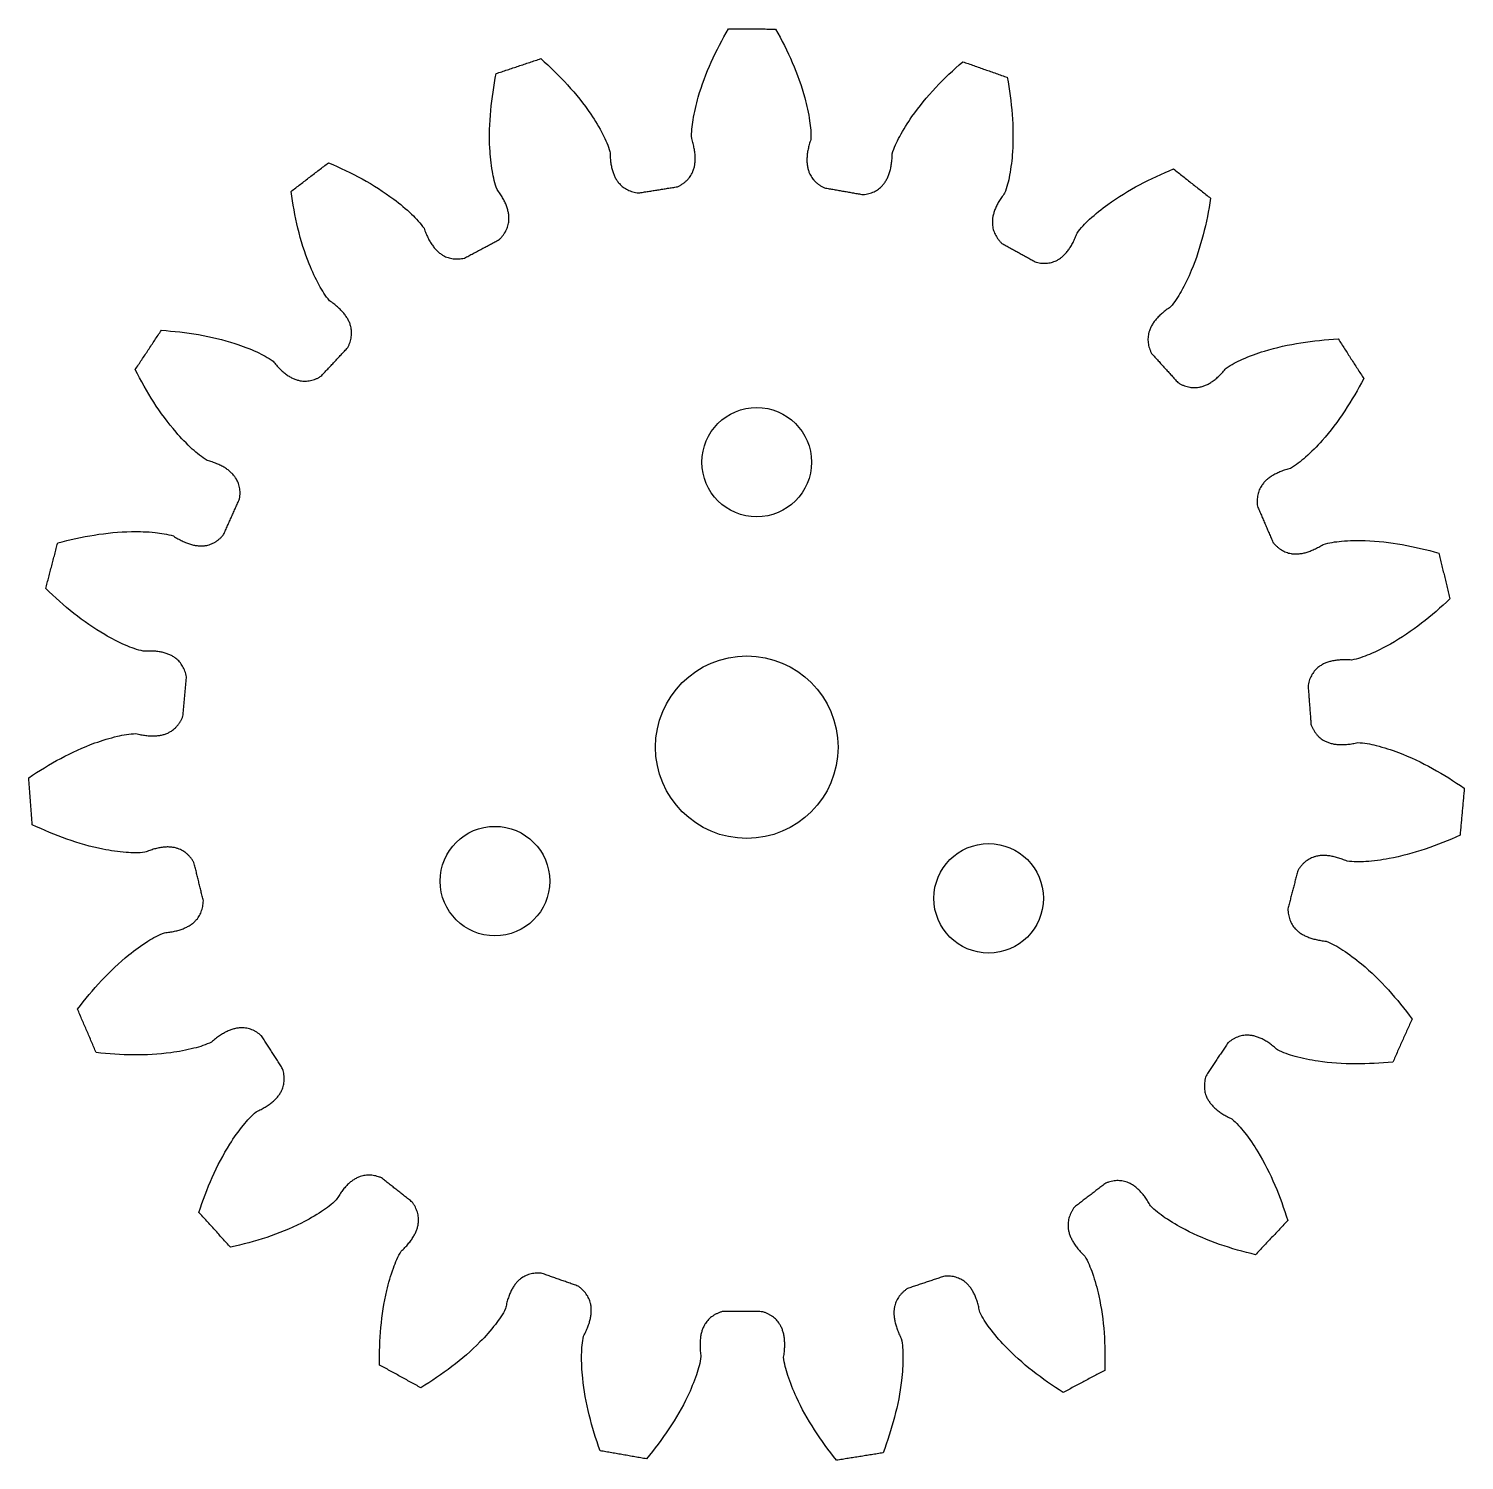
# Model space of a CAD drawing. Extents: x 0.8 to 63.7, y 0.8 to 63.5.
import ezdxf

# ---------------------------------------------------------------- set-up
doc = ezdxf.new("R2010")
doc.units = 0
doc.header["$MEASUREMENT"] = 0
doc.layers.get('0').update_dxf_attribs({"linetype": 'CONTINUOUS'})

msp = doc.modelspace()

# ---------------------------------------------------------------- linework, layer by layer
for centre, radius in [((32.668, 44.528), 2.4), ((32.232, 32.036), 4), ((21.195, 26.167), 2.4), ((42.833, 25.412), 2.4)]:
    msp.add_circle(centre, radius)
for points, knots in [([(29.819, 58.708), (29.807, 58.982), (29.836, 59.255), (29.88, 59.526), (29.936, 59.864), (30.012, 60.198), (30.108, 60.527), (30.41, 61.579), (30.886, 62.581), (31.431, 63.526)], [0, 0, 0, 0, 0.821049, 0.821049, 0.821049, 1.8473, 1.8473, 1.8473, 5.13127, 5.13127, 5.13127, 5.13127]), ([(33.496, 63.51), (34.027, 62.558), (34.489, 61.549), (34.775, 60.492), (34.866, 60.162), (34.937, 59.827), (34.988, 59.488), (35.028, 59.217), (35.053, 58.943), (35.037, 58.67)], [0, 0, 0, 0, 3.28398, 3.28398, 3.28398, 4.31022, 4.31022, 4.31022, 5.13127, 5.13127, 5.13127, 5.13127]), ([(23.208, 62.215), (24.019, 61.487), (24.783, 60.682), (25.397, 59.776), (25.59, 59.493), (25.766, 59.2), (25.925, 58.896), (26.051, 58.652), (26.163, 58.401), (26.237, 58.137)], [0, 0, 0, 0, 3.28398, 3.28398, 3.28398, 4.31022, 4.31022, 4.31022, 5.13127, 5.13127, 5.13127, 5.13127]), ([(38.61, 58.047), (38.688, 58.309), (38.804, 58.558), (38.934, 58.8), (39.097, 59.102), (39.277, 59.393), (39.474, 59.673), (40.101, 60.57), (40.877, 61.363), (41.699, 62.08)], [0, 0, 0, 0, 0.821049, 0.821049, 0.821049, 1.8473, 1.8473, 1.8473, 5.13127, 5.13127, 5.13127, 5.13127]), ([(21.289, 56.479), (21.189, 56.735), (21.128, 57.003), (21.082, 57.273), (21.025, 57.611), (20.988, 57.951), (20.972, 58.293), (20.916, 59.386), (21.041, 60.489), (21.25, 61.559)], [0, 0, 0, 0, 0.821049, 0.821049, 0.821049, 1.8473, 1.8473, 1.8473, 5.13127, 5.13127, 5.13127, 5.13127]), ([(43.647, 61.395), (43.84, 60.321), (43.949, 59.217), (43.877, 58.125), (43.856, 57.783), (43.814, 57.444), (43.752, 57.106), (43.702, 56.837), (43.637, 56.57), (43.533, 56.316)], [0, 0, 0, 0, 3.28398, 3.28398, 3.28398, 4.31022, 4.31022, 4.31022, 5.13127, 5.13127, 5.13127, 5.13127]), ([(13.898, 57.65), (14.902, 57.224), (15.886, 56.712), (16.76, 56.054), (17.035, 55.849), (17.296, 55.628), (17.545, 55.392), (17.743, 55.203), (17.931, 55.002), (18.087, 54.777)], [0, 0, 0, 0, 3.28398, 3.28398, 3.28398, 4.31022, 4.31022, 4.31022, 5.13127, 5.13127, 5.13127, 5.13127]), ([(46.71, 54.566), (46.869, 54.79), (47.06, 54.988), (47.261, 55.174), (47.513, 55.406), (47.778, 55.623), (48.055, 55.824), (48.94, 56.469), (49.931, 56.967), (50.941, 57.378)], [0, 0, 0, 0, 0.821049, 0.821049, 0.821049, 1.8473, 1.8473, 1.8473, 5.13127, 5.13127, 5.13127, 5.13127]), ([(13.945, 51.602), (13.768, 51.811), (13.623, 52.044), (13.492, 52.285), (13.328, 52.586), (13.183, 52.896), (13.056, 53.214), (12.648, 54.23), (12.409, 55.313), (12.258, 56.394)], [0, 0, 0, 0, 0.821049, 0.821049, 0.821049, 1.8473, 1.8473, 1.8473, 5.13127, 5.13127, 5.13127, 5.13127]), ([(52.562, 56.097), (52.395, 55.019), (52.14, 53.94), (51.717, 52.93), (51.586, 52.614), (51.436, 52.306), (51.268, 52.007), (51.134, 51.769), (50.985, 51.537), (50.805, 51.331)], [0, 0, 0, 0, 3.28398, 3.28398, 3.28398, 4.31022, 4.31022, 4.31022, 5.13127, 5.13127, 5.13127, 5.13127]), ([(6.574, 50.309), (7.662, 50.232), (8.759, 50.067), (9.8, 49.729), (10.126, 49.624), (10.445, 49.501), (10.757, 49.358), (11.006, 49.243), (11.249, 49.114), (11.469, 48.951)], [0, 0, 0, 0, 3.28398, 3.28398, 3.28398, 4.31022, 4.31022, 4.31022, 5.13127, 5.13127, 5.13127, 5.13127]), ([(53.241, 48.644), (53.464, 48.804), (53.709, 48.929), (53.96, 49.04), (54.274, 49.178), (54.594, 49.297), (54.922, 49.397), (55.968, 49.72), (57.067, 49.869), (58.156, 49.93)], [0, 0, 0, 0, 0.821049, 0.821049, 0.821049, 1.8473, 1.8473, 1.8473, 5.13127, 5.13127, 5.13127, 5.13127]), ([(8.583, 44.604), (8.347, 44.744), (8.134, 44.918), (7.932, 45.103), (7.68, 45.335), (7.442, 45.581), (7.219, 45.84), (6.503, 46.669), (5.925, 47.616), (5.432, 48.588)], [0, 0, 0, 0, 0.821049, 0.821049, 0.821049, 1.8473, 1.8473, 1.8473, 5.13127, 5.13127, 5.13127, 5.13127]), ([(59.273, 48.193), (58.766, 47.227), (58.174, 46.289), (57.446, 45.471), (57.219, 45.215), (56.978, 44.972), (56.722, 44.744), (56.517, 44.562), (56.301, 44.392), (56.063, 44.255)], [0, 0, 0, 0, 3.28398, 3.28398, 3.28398, 4.31022, 4.31022, 4.31022, 5.13127, 5.13127, 5.13127, 5.13127]), ([(2.031, 40.988), (3.085, 41.268), (4.176, 41.468), (5.271, 41.486), (5.613, 41.493), (5.955, 41.48), (6.296, 41.446), (6.569, 41.419), (6.84, 41.376), (7.102, 41.293)], [0, 0, 0, 0, 3.28398, 3.28398, 3.28398, 4.31022, 4.31022, 4.31022, 5.13127, 5.13127, 5.13127, 5.13127]), ([(57.496, 40.923), (57.758, 41.001), (58.031, 41.041), (58.304, 41.064), (58.645, 41.093), (58.987, 41.101), (59.33, 41.089), (60.424, 41.055), (61.512, 40.839), (62.562, 40.543)], [0, 0, 0, 0, 0.821049, 0.821049, 0.821049, 1.8473, 1.8473, 1.8473, 5.13127, 5.13127, 5.13127, 5.13127]), ([(5.784, 36.244), (5.515, 36.3), (5.257, 36.395), (5.006, 36.504), (4.692, 36.642), (4.387, 36.797), (4.092, 36.971), (3.146, 37.522), (2.292, 38.229), (1.509, 38.989)], [0, 0, 0, 0, 0.821049, 0.821049, 0.821049, 1.8473, 1.8473, 1.8473, 5.13127, 5.13127, 5.13127, 5.13127]), ([(63.054, 38.537), (62.261, 37.789), (61.396, 37.093), (60.442, 36.556), (60.144, 36.387), (59.837, 36.237), (59.521, 36.104), (59.268, 35.998), (59.009, 35.907), (58.74, 35.855)], [0, 0, 0, 0, 3.28398, 3.28398, 3.28398, 4.31022, 4.31022, 4.31022, 5.13127, 5.13127, 5.13127, 5.13127]), ([(0.761, 30.696), (1.666, 31.304), (2.634, 31.847), (3.663, 32.22), (3.984, 32.338), (4.312, 32.436), (4.646, 32.515), (4.913, 32.577), (5.184, 32.625), (5.458, 32.632)], [0, 0, 0, 0, 3.28398, 3.28398, 3.28398, 4.31022, 4.31022, 4.31022, 5.13127, 5.13127, 5.13127, 5.13127]), ([(59.013, 32.238), (59.287, 32.227), (59.557, 32.176), (59.823, 32.109), (60.155, 32.026), (60.481, 31.923), (60.801, 31.8), (61.825, 31.412), (62.784, 30.855), (63.681, 30.234)], [0, 0, 0, 0, 0.821049, 0.821049, 0.821049, 1.8473, 1.8473, 1.8473, 5.13127, 5.13127, 5.13127, 5.13127]), ([(5.85, 27.428), (5.578, 27.394), (5.303, 27.4), (5.03, 27.422), (4.688, 27.45), (4.35, 27.498), (4.014, 27.566), (2.941, 27.78), (1.903, 28.172), (0.916, 28.637)], [0, 0, 0, 0, 0.821049, 0.821049, 0.821049, 1.8473, 1.8473, 1.8473, 5.13127, 5.13127, 5.13127, 5.13127]), ([(63.495, 28.177), (62.502, 27.727), (61.458, 27.35), (60.382, 27.152), (60.045, 27.089), (59.706, 27.046), (59.363, 27.023), (59.09, 27.005), (58.815, 27.003), (58.544, 27.041)], [0, 0, 0, 0, 3.28398, 3.28398, 3.28398, 4.31022, 4.31022, 4.31022, 5.13127, 5.13127, 5.13127, 5.13127]), ([(2.901, 20.55), (3.56, 21.419), (4.299, 22.247), (5.151, 22.934), (5.417, 23.149), (5.695, 23.349), (5.985, 23.532), (6.217, 23.678), (6.458, 23.81), (6.715, 23.906)], [0, 0, 0, 0, 3.28398, 3.28398, 3.28398, 4.31022, 4.31022, 4.31022, 5.13127, 5.13127, 5.13127, 5.13127]), ([(57.627, 23.532), (57.883, 23.432), (58.122, 23.296), (58.352, 23.147), (58.639, 22.96), (58.914, 22.756), (59.177, 22.537), (60.019, 21.837), (60.745, 20.999), (61.392, 20.12)], [0, 0, 0, 0, 0.821049, 0.821049, 0.821049, 1.8473, 1.8473, 1.8473, 5.13127, 5.13127, 5.13127, 5.13127]), ([(8.776, 19.112), (8.53, 18.991), (8.268, 18.908), (8.002, 18.839), (7.67, 18.755), (7.334, 18.69), (6.994, 18.646), (5.91, 18.5), (4.801, 18.533), (3.717, 18.653)], [0, 0, 0, 0, 0.821049, 0.821049, 0.821049, 1.8473, 1.8473, 1.8473, 5.13127, 5.13127, 5.13127, 5.13127]), ([(60.548, 18.235), (59.462, 18.132), (58.353, 18.114), (57.27, 18.276), (56.932, 18.326), (56.597, 18.395), (56.266, 18.485), (56.001, 18.557), (55.74, 18.644), (55.496, 18.768)], [0, 0, 0, 0, 3.28398, 3.28398, 3.28398, 4.31022, 4.31022, 4.31022, 5.13127, 5.13127, 5.13127, 5.13127]), ([(8.219, 11.649), (8.561, 12.684), (8.991, 13.707), (9.574, 14.634), (9.755, 14.924), (9.954, 15.203), (10.168, 15.47), (10.341, 15.683), (10.525, 15.887), (10.737, 16.061)], [0, 0, 0, 0, 3.28398, 3.28398, 3.28398, 4.31022, 4.31022, 4.31022, 5.13127, 5.13127, 5.13127, 5.13127]), ([(53.49, 15.747), (53.699, 15.57), (53.881, 15.363), (54.05, 15.148), (54.261, 14.877), (54.455, 14.595), (54.632, 14.302), (55.202, 13.368), (55.616, 12.339), (55.943, 11.298)], [0, 0, 0, 0, 0.821049, 0.821049, 0.821049, 1.8473, 1.8473, 1.8473, 5.13127, 5.13127, 5.13127, 5.13127]), ([(14.243, 12.196), (14.05, 12.002), (13.829, 11.838), (13.6, 11.687), (13.313, 11.499), (13.016, 11.329), (12.71, 11.177), (11.731, 10.686), (10.671, 10.358), (9.607, 10.119)], [0, 0, 0, 0, 0.821049, 0.821049, 0.821049, 1.8473, 1.8473, 1.8473, 5.13127, 5.13127, 5.13127, 5.13127]), ([(54.533, 9.789), (53.472, 10.044), (52.417, 10.387), (51.446, 10.892), (51.142, 11.049), (50.847, 11.223), (50.563, 11.415), (50.337, 11.569), (50.118, 11.737), (49.928, 11.934)], [0, 0, 0, 0, 3.28398, 3.28398, 3.28398, 4.31022, 4.31022, 4.31022, 5.13127, 5.13127, 5.13127, 5.13127]), ([(16.14, 4.956), (16.127, 6.047), (16.201, 7.154), (16.452, 8.219), (16.529, 8.553), (16.626, 8.881), (16.743, 9.204), (16.836, 9.461), (16.945, 9.714), (17.089, 9.947)], [0, 0, 0, 0, 3.28398, 3.28398, 3.28398, 4.31022, 4.31022, 4.31022, 5.13127, 5.13127, 5.13127, 5.13127]), ([(47.049, 9.727), (47.19, 9.492), (47.294, 9.237), (47.384, 8.978), (47.496, 8.654), (47.588, 8.325), (47.661, 7.99), (47.896, 6.921), (47.954, 5.813), (47.924, 4.723)], [0, 0, 0, 0, 0.821049, 0.821049, 0.821049, 1.8473, 1.8473, 1.8473, 5.13127, 5.13127, 5.13127, 5.13127]), ([(21.66, 7.43), (21.54, 7.183), (21.384, 6.957), (21.217, 6.74), (21.006, 6.469), (20.781, 6.212), (20.54, 5.968), (19.774, 5.186), (18.878, 4.532), (17.949, 3.96)], [0, 0, 0, 0, 0.821049, 0.821049, 0.821049, 1.8473, 1.8473, 1.8473, 5.13127, 5.13127, 5.13127, 5.13127]), ([(46.101, 3.753), (45.181, 4.338), (44.294, 5.006), (43.54, 5.799), (43.303, 6.046), (43.081, 6.307), (42.875, 6.581), (42.71, 6.8), (42.558, 7.029), (42.442, 7.277)], [0, 0, 0, 0, 3.28398, 3.28398, 3.28398, 4.31022, 4.31022, 4.31022, 5.13127, 5.13127, 5.13127, 5.13127]), ([(25.805, 1.199), (25.438, 2.226), (25.149, 3.297), (25.04, 4.386), (25.005, 4.727), (24.99, 5.068), (24.996, 5.411), (25.001, 5.685), (25.021, 5.959), (25.082, 6.227)], [0, 0, 0, 0, 3.28398, 3.28398, 3.28398, 4.31022, 4.31022, 4.31022, 5.13127, 5.13127, 5.13127, 5.13127]), ([(39.003, 6.125), (39.059, 5.856), (39.076, 5.582), (39.077, 5.308), (39.077, 4.965), (39.057, 4.623), (39.017, 4.283), (38.892, 3.196), (38.587, 2.129), (38.206, 1.107)], [0, 0, 0, 0, 0.821049, 0.821049, 0.821049, 1.8473, 1.8473, 1.8473, 5.13127, 5.13127, 5.13127, 5.13127]), ([(30.222, 5.33), (30.189, 5.058), (30.115, 4.793), (30.027, 4.534), (29.916, 4.209), (29.786, 3.893), (29.638, 3.584), (29.167, 2.596), (28.532, 1.686), (27.839, 0.844)], [0, 0, 0, 0, 0.821049, 0.821049, 0.821049, 1.8473, 1.8473, 1.8473, 5.13127, 5.13127, 5.13127, 5.13127]), ([(36.166, 0.782), (35.486, 1.635), (34.864, 2.554), (34.408, 3.549), (34.264, 3.86), (34.139, 4.178), (34.033, 4.504), (33.948, 4.765), (33.879, 5.031), (33.849, 5.303)], [0, 0, 0, 0, 3.28398, 3.28398, 3.28398, 4.31022, 4.31022, 4.31022, 5.13127, 5.13127, 5.13127, 5.13127])]:
    msp.add_open_spline(points, degree=3, knots=knots)
for points, degree in [([(31.431, 63.526), (33.496, 63.51)], 1), ([(21.25, 61.559), (23.208, 62.215)], 1), ([(41.699, 62.08), (43.647, 61.395)], 1), ([(29.19, 56.598), (30.324, 57.128), (29.819, 58.708)], 2), ([(35.037, 58.67), (34.509, 57.097), (35.635, 56.551)], 2), ([(26.237, 58.137), (26.248, 56.478), (27.49, 56.327)], 2), ([(37.33, 56.255), (38.575, 56.388), (38.61, 58.047)], 2), ([(12.258, 56.394), (13.898, 57.65)], 1), ([(50.941, 57.378), (52.562, 56.097)], 1), ([(21.38, 54.28), (22.28, 55.148), (21.289, 56.479)], 2), ([(27.49, 56.327), (29.19, 56.598)], 1), ([(35.635, 56.551), (37.33, 56.255)], 1), ([(43.533, 56.316), (42.523, 55), (43.41, 54.118)], 2), ([(18.087, 54.777), (18.636, 53.211), (19.86, 53.471)], 2), ([(19.86, 53.471), (21.38, 54.28)], 1), ([(43.41, 54.118), (44.918, 53.287)], 1), ([(44.918, 53.287), (46.138, 53.009), (46.71, 54.566)], 2), ([(14.745, 49.551), (15.315, 50.665), (13.945, 51.602)], 2), ([(50.805, 51.331), (49.422, 50.414), (49.975, 49.292)], 2), ([(5.432, 48.588), (6.574, 50.309)], 1), ([(58.156, 49.93), (59.273, 48.193)], 1), ([(13.57, 48.293), (14.745, 49.551)], 1), ([(49.975, 49.292), (51.131, 48.017)], 1), ([(11.469, 48.951), (12.497, 47.649), (13.57, 48.293)], 2), ([(51.131, 48.017), (52.195, 47.357), (53.241, 48.644)], 2), ([(10.006, 42.924), (10.182, 44.162), (8.583, 44.604)], 2), ([(56.063, 44.255), (54.458, 43.837), (54.616, 42.596)], 2), ([(9.303, 41.352), (10.006, 42.924)], 1), ([(54.616, 42.596), (55.296, 41.014)], 1), ([(1.509, 38.989), (2.031, 40.988)], 1), ([(7.102, 41.293), (8.497, 40.395), (9.303, 41.352)], 2), ([(55.296, 41.014), (56.088, 40.045), (57.496, 40.923)], 2), ([(62.562, 40.543), (63.054, 38.537)], 1), ([(7.675, 35.117), (7.44, 36.346), (5.784, 36.244)], 2), ([(58.74, 35.855), (57.085, 35.981), (56.832, 34.755)], 2), ([(7.52, 33.402), (7.675, 35.117)], 1), ([(56.832, 34.755), (56.962, 33.039)], 1), ([(5.458, 32.632), (7.069, 32.235), (7.52, 33.402)], 2), ([(56.962, 33.039), (57.396, 31.865), (59.013, 32.238)], 2), ([(0.916, 28.637), (0.761, 30.696)], 1), ([(63.681, 30.234), (63.495, 28.177)], 1), ([(8.005, 26.976), (7.384, 28.062), (5.85, 27.428)], 2), ([(58.544, 27.041), (57.02, 27.697), (56.382, 26.62)], 2), ([(8.415, 25.304), (8.005, 26.976)], 1), ([(56.382, 26.62), (55.948, 24.955)], 1), ([(6.715, 23.906), (8.367, 24.054), (8.415, 25.304)], 2), ([(55.948, 24.955), (55.977, 23.704), (57.627, 23.532)], 2), ([(3.717, 18.653), (2.901, 20.55)], 1), ([(10.961, 19.384), (10.02, 20.209), (8.776, 19.112)], 2), ([(61.392, 20.12), (60.548, 18.235)], 1), ([(11.891, 17.936), (10.961, 19.384)], 1), ([(53.316, 19.072), (52.363, 17.638)], 1), ([(55.496, 18.768), (54.268, 19.884), (53.316, 19.072)], 2), ([(10.737, 16.061), (12.252, 16.737), (11.891, 17.936)], 2), ([(52.363, 17.638), (51.985, 16.446), (53.49, 15.747)], 2), ([(16.221, 13.162), (15.064, 13.638), (14.243, 12.196)], 2), ([(17.572, 12.095), (16.221, 13.162)], 1), ([(47.964, 12.929), (46.598, 11.882)], 1), ([(49.928, 11.934), (49.128, 13.387), (47.964, 12.929)], 2), ([(17.089, 9.947), (18.302, 11.079), (17.572, 12.095)], 2), ([(9.607, 10.119), (8.219, 11.649)], 1), ([(46.598, 11.882), (45.853, 10.876), (47.049, 9.727)], 2), ([(55.943, 11.298), (54.533, 9.789)], 1), ([(23.217, 8.986), (21.968, 9.06), (21.66, 7.43)], 2), ([(24.841, 8.415), (23.217, 8.986)], 1), ([(40.908, 8.856), (39.275, 8.309)], 1), ([(42.442, 7.277), (42.158, 8.912), (40.908, 8.856)], 2), ([(25.082, 6.227), (25.862, 7.691), (24.841, 8.415)], 2), ([(39.275, 8.309), (38.244, 7.6), (39.003, 6.125)], 2), ([(31.19, 7.308), (29.984, 6.972), (30.222, 5.33)], 2), ([(32.911, 7.295), (31.19, 7.308)], 1), ([(33.849, 5.303), (34.111, 6.942), (32.911, 7.295)], 2), ([(17.949, 3.96), (16.14, 4.956)], 1), ([(47.924, 4.723), (46.101, 3.753)], 1), ([(27.839, 0.844), (25.805, 1.199)], 1), ([(38.206, 1.107), (36.166, 0.782)], 1)]:
    msp.add_open_spline(points, degree=degree)

doc.saveas('drawing.dxf')
